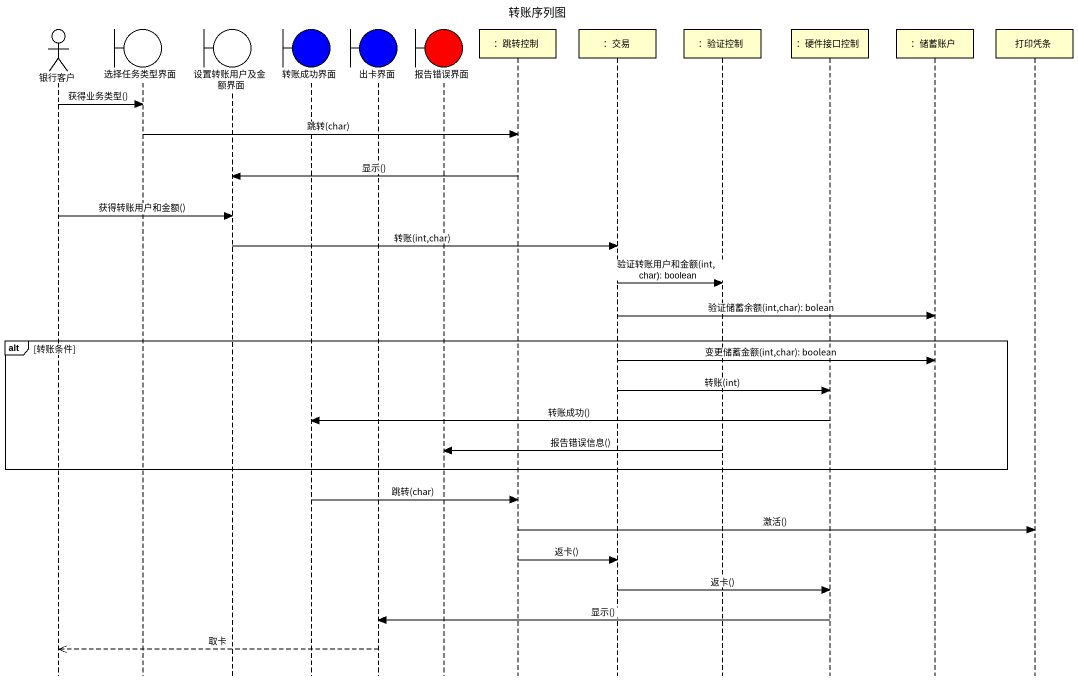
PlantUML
@startuml
title 转账序列图
hide footbox
actor 银行客户
boundary 选择任务类型界面
boundary 设置转账用户及金额界面
boundary 转账成功界面 #0000FF
boundary 出卡界面 #0000FF
boundary 报告错误界面 #FF0000
participant "：跳转控制" as 跳转控制
participant "：交易" as 交易
participant "：验证控制" as 验证控制
participant "：硬件接口控制" as 硬件接口控制
participant "：储蓄账户" as 储蓄账户
participant 打印凭条

银行客户 -> 选择任务类型界面 : 获得业务类型()
选择任务类型界面 -> 跳转控制 : 跳转(char)
跳转控制 -> 设置转账用户及金额界面 : 显示()
银行客户 -> 设置转账用户及金额界面 : 获得转账用户和金额()
设置转账用户及金额界面 -> 交易 : 转账(int,char)
交易 -> 验证控制 : 验证转账用户和金额(int,char): boolean
交易 -> 储蓄账户 : 验证储蓄余额(int,char): bolean
alt 转账条件
  交易 -> 储蓄账户 : 变更储蓄金额(int,char): boolean
  交易 -> 硬件接口控制 : 转账(int)
  硬件接口控制 -> 转账成功界面 : 转账成功()
  验证控制 -> 报告错误界面 : 报告错误信息()
end
转账成功界面 -> 跳转控制 : 跳转(char)
跳转控制 -> 打印凭条 : 激活()
跳转控制 -> 交易 : 返卡()
交易 -> 硬件接口控制 : 返卡()
硬件接口控制 -> 出卡界面 : 显示()
出卡界面 -->> 银行客户 : 取卡
@enduml
